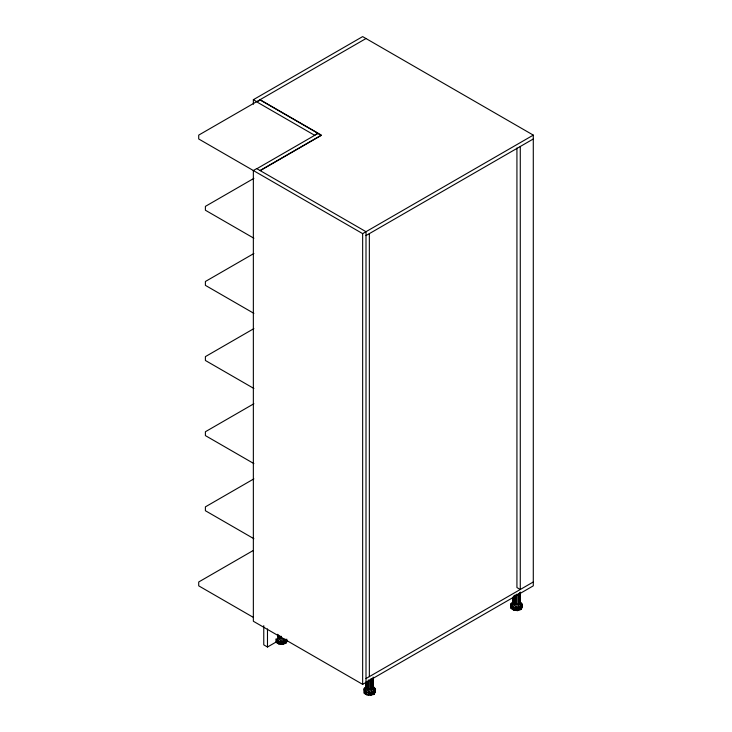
<?xml version="1.0" encoding="UTF-8"?>
<svg xmlns="http://www.w3.org/2000/svg" width="732" height="732" viewBox="0 0 732 732"><rect width="100%" height="100%" fill="white"/><g stroke="black" fill="none" stroke-linecap="round" stroke-linejoin="round"><path stroke-width="1.1" d="M277.556 640.903L278.883 640.262L278.242 639.823L276.916 640.463L277.556 640.903L277.556 643.364L279.999 644.178L280.292 640.729L281.271 640.82L280.969 644.279L282.442 644.425L283.641 644.023L283.732 641.195M279.999 644.178L280.292 641.543M280.969 644.279L281.271 641.644M365.844 691.877L367.171 691.237L366.54 690.798L365.204 691.438L365.844 691.877L365.844 694.339L368.288 695.153L368.589 691.703L369.559 691.795L369.267 695.254L370.74 695.4L371.938 694.997L372.021 692.17M368.288 695.153L368.589 691.703M512.693 607.103L514.02 606.453L513.379 606.014L512.052 606.663L512.693 607.103L512.693 609.564L515.127 610.378L515.429 606.919L516.408 607.02L516.106 610.47L517.579 610.625L518.778 610.223L518.869 607.386M515.127 610.378L515.429 607.743M516.106 610.47L516.408 607.844M366.284 681.885L366.284 688.19L366.284 686.543M372.35 678.408L372.35 688.885L373.439 687.366L373.439 677.914M513.123 597.111L513.123 603.406L513.333 601.841M519.189 593.625L519.189 604.101L520.278 602.582L520.278 592.087M285.114 639.118L284.775 639.649L286.404 639.997L286.743 639.457M283.641 644.023L282.772 643.154L283.732 642.833L284.602 643.702L285.892 643.272L285.892 640.601L286.798 639.155M285.892 643.272L286.404 639.997M371.069 694.128L372.021 693.808L372.89 694.677L374.189 694.247L374.189 691.575L375.543 689.416L374.18 687.247M374.702 690.971L375.031 690.432L373.402 690.093L373.064 690.624L374.702 690.971L374.189 694.247M375.543 689.416L375.031 692.893L375.031 690.432M518.869 609.033L519.738 609.902L521.028 609.463L521.028 606.801L522.392 604.632L521.019 602.473M521.541 606.188L521.879 605.648L520.242 605.309L519.912 605.849L521.541 606.188L521.028 609.463M277.986 635.111L277.986 637.215L278.791 637.911L278.938 635.687M279.999 636.273L279.999 638.377L280.136 636.154M366.284 688.19L367.226 688.766L367.226 681.419M368.297 679.9L368.297 689.352L368.434 680.833M513.123 603.406L514.065 603.982L514.065 596.635M515.136 595.125L515.136 604.568L515.273 595.006M366.54 693.259L365.204 693.909L364.243 693.241L364.234 688.272L365.945 687.092M512.052 606.663L512.052 609.125L511.092 608.466L511.082 603.488L513.635 601.731M512.674 602.592L512.043 603.031L513.37 603.68M253.354 104.264L253.354 99.698L362.651 36.6L533.289 135.118L533.289 585.847L362.651 684.356L253.354 621.258L253.354 170.446M366 38.531L198.711 135.118L198.711 138.979L362.651 233.627L533.289 135.118M253.354 170.529L256.703 168.598L366 231.696L366 687.366M256.886 168.708L317.862 133.508L321.202 135.438L260.235 170.638M260.052 170.529L321.394 135.118L260.052 99.698M253.885 178.379L205.399 206.369L205.399 210.24L253.885 238.229M253.885 253.501L205.399 281.491L205.399 285.361L253.885 313.351M366 235.567L533.289 138.979M253.885 328.622L205.399 356.621L205.399 360.483L253.885 388.472M253.885 403.744L205.399 431.743L205.399 435.604L253.885 463.594M253.885 478.865L205.399 506.864L205.399 510.726L253.885 538.715M253.153 550.546L198.711 581.986L198.711 585.847L253.153 617.277M263.767 625.668L263.767 644.865L267.482 647.015L276.357 641.891M366 678.564L533.289 581.986M515.136 604.568L519.189 604.101M371.097 678.71L371.097 689.205L372.35 688.885M276.916 640.463L276.916 642.934L275.955 642.266L275.955 639.594L278.517 641.36L282.442 641.754L285.892 640.601M284.602 641.241L283.641 641.561L282.772 640.692L283.732 640.372L284.602 641.241L284.602 643.702M511.082 603.488L511.092 605.794L513.654 607.551L517.579 607.953L521.028 606.801M519.738 607.432L518.778 607.752L517.908 606.892L518.869 606.572L519.738 607.432L519.738 609.902M364.234 688.272L364.243 690.569L366.814 692.335L370.74 692.728L374.189 691.575M372.89 692.216L371.938 692.536L371.069 691.667L372.021 691.347L372.89 692.216L372.89 694.677M277.986 637.215L278.233 635.083M373.155 686.543L373.439 687.366M371.097 689.205L368.297 689.352M511.082 604.559L512.821 604.559L512.821 605.135L511.082 605.135M275.955 638.935L277.684 638.935L277.684 638.368M364.243 689.343L365.973 689.343L365.982 689.91L364.243 689.91M515.127 607.908L516.106 608.008M515.429 609.39L516.408 609.482M279.999 641.717L280.969 641.808M280.292 643.19L281.271 643.291M368.288 692.692L369.267 692.783M368.589 694.165L369.559 694.265M279.999 638.377L281.427 638.533L281.381 636.3M514.065 603.982L515.273 604.449M278.938 637.792L280.136 638.258M367.226 688.766L368.434 689.233M253.354 99.698L256.703 101.629M375.031 691.273L375.543 692.079M282.845 638.377L281.427 638.533M278.233 637.179L277.702 634.287M511.082 606.16L511.082 607.029M511.082 607.597L511.092 608.466M364.234 690.944L364.243 691.804M364.243 692.381L364.243 693.241M522.392 604.632L521.879 608.118L521.879 605.648M520.278 146.492L520.278 589.498L516.929 587.558L516.929 147.983M519.995 592.911L519.995 603.406M519.793 592.856L519.793 603.324M518.988 593.551L518.988 604.028M517.936 593.936L517.982 604.568M517.579 607.953L517.579 610.625M516.563 594.238L516.563 604.733M513.928 595.711L513.928 604.101M513.654 607.551L513.654 610.223M513.333 597.641L513.37 603.378M513.086 597.312L513.086 602.555M512.839 597.339L512.839 602.582M373.155 677.1L373.155 688.19M372.945 678.674L372.945 688.107M372.14 678.326L372.14 688.803M371.142 678.875L371.142 689.352M370.74 692.728L370.74 695.4M369.669 679.927L369.715 689.507M369.349 233.627L369.349 676.633M367.089 681.538L367.089 688.885M366.814 692.335L366.814 695.007M366.238 682.087L366.238 687.339M365.204 691.438L365.204 693.909M362.651 233.627L362.651 684.356M282.442 641.754L282.442 644.425M278.791 635.806L278.791 637.911M278.517 641.36L278.517 644.032M267.482 628.944L267.482 647.015M283.824 638.816A2.48 1.427 0 0 1 280.475 639.768A2.48 1.427 0 0 1 279.276 637.728M280.182 637.627A2.48 1.427 0 0 1 279.276 637.105M518.704 603.918A2.48 1.427 0 0 1 516.884 606.059A2.48 1.427 0 0 1 514.166 604.266M371.472 688.409A2.48 1.427 0 0 1 371.472 690.432A2.48 1.427 0 0 1 367.967 690.432A2.48 1.427 0 0 1 367.967 688.409A2.48 1.427 0 0 0 368.48 688.602M287.255 641.104L286.743 641.918L286.743 640.28L287.255 641.104M365.835 687.375L365.195 687.815L366.531 688.455L367.171 688.016L365.835 687.375M260.235 100.028L256.886 101.958L314.513 135.219L317.862 133.288L260.235 100.028M521.532 603.488L519.903 603.836L520.242 604.367L521.87 604.028L521.532 603.488M374.692 688.272L373.064 688.611L373.402 689.151L375.031 688.803L374.692 688.272"/></g></svg>
